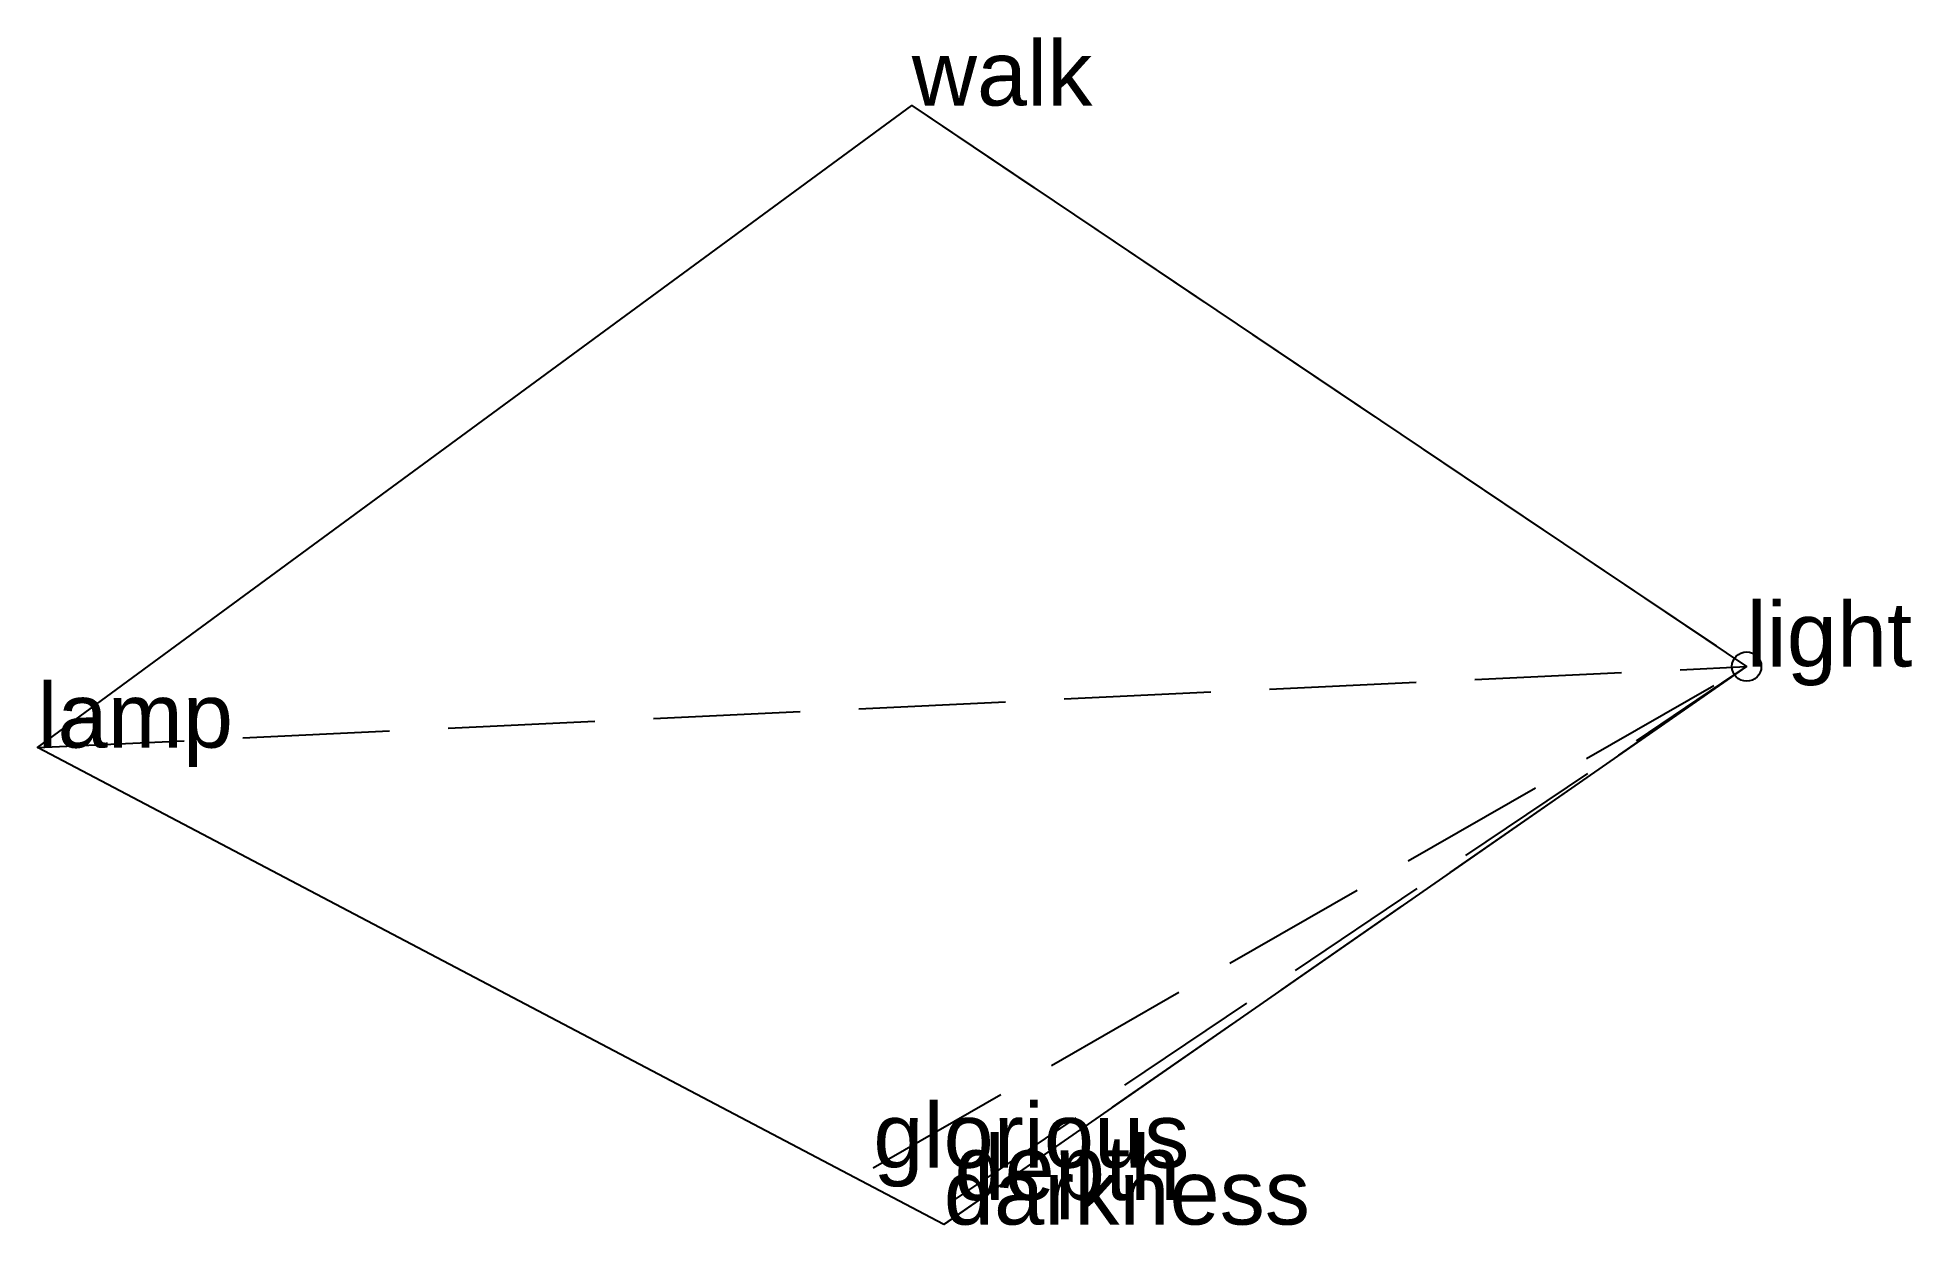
# Model space of a CAD drawing. Extents: x -2.91 to 0.28, y -0.95 to 1.07.
import ezdxf

# ---------------------------------------------------------------- set-up
doc = ezdxf.new("R2010")
doc.units = 0
doc.linetypes.add('DASHED2', pattern=[0.3, 0.25, -0.05])
doc.layers.add('TEXT', color=1, linetype='CONTINUOUS')
doc.styles.get("Standard").update_dxf_attribs({"font": 'arial.ttf'})

msp = doc.modelspace()

# ---------------------------------------------------------------- linework, layer by layer
at = {"linetype": 'DASHED2'}
for p in [(-1.4215, 0.9554), (-2.9102, -0.1381), (-1.487, -0.8534), (-1.367, -0.9503), (-1.3489, -0.9084), (0, 0)]:
    msp.add_line(p, (0, 0), dxfattribs=at)
msp.add_circle((0, 0), 0.025)
at = {"layer": 'OUTLINE', "linetype": 'CONTINUOUS'}
msp.add_polyline3d([(-1.367, -0.9503, 0), (-2.9102, -0.1381, 0), (-1.4215, 0.9554, 0), (0, 0, 0), (-1.367, -0.9503, 0)], close=True, dxfattribs=at)

# ---------------------------------------------------------------- texts
at = {"layer": 'TEXT'}
for s, p in [('walk', (-1.4215, 0.9554)), ('light', (0, 0)), ('lamp', (-2.9102, -0.1381)), ('glorious', (-1.487, -0.8534)), ('depth', (-1.3489, -0.9084)), ('darkness', (-1.367, -0.9503))]:
    msp.add_text(s, height=0.11, dxfattribs=at).set_placement(p)

doc.saveas('drawing.dxf')
